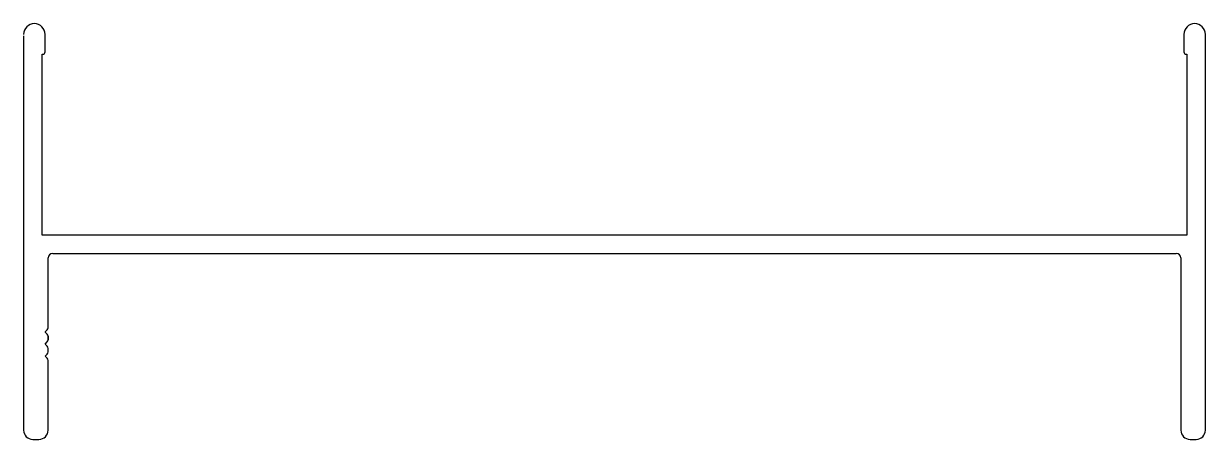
# Model space of a CAD drawing. Extents: x -49 to 49, y 0.4 to 34.9.
import ezdxf

# ---------------------------------------------------------------- set-up
doc = ezdxf.new("R2010")
doc.units = 0
doc.layers.get('0').update_dxf_attribs({"linetype": 'CONTINUOUS'})

msp = doc.modelspace()

# ---------------------------------------------------------------- linework, layer by layer
at = {"color": 7}
for p, q in [((-48.127, 34.912), (-48.127, 34.912)), ((48.089, 34.912), (48.089, 34.912)), ((-49.016, 33.896), (-49.016, 1.206)), ((-47.238, 32.575), (-47.238, 34.023)), ((47.2, 34.023), (47.2, 32.575)), ((48.978, 1.206), (48.978, 34.023)), ((-47.492, 17.386), (-47.492, 32.372)), ((-47.492, 32.372), (-47.441, 32.372)), ((47.403, 32.372), (47.454, 32.372)), ((47.454, 32.372), (47.454, 17.386)), ((47.454, 17.386), (-47.492, 17.386)), ((-46.603, 15.862), (46.565, 15.862)), ((-46.984, 9.697), (-46.984, 15.481)), ((46.946, 15.481), (46.946, 1.206)), ((-47.228, 9.349), (-47.057, 9.52)), ((-47.057, 9.167), (-47.228, 9.338)), ((-46.984, 9.697), (-46.984, 9.697)), ((-46.984, 8.697), (-46.984, 8.99)), ((-46.984, 8.99), (-46.984, 8.697)), ((-46.984, 8.697), (-46.984, 8.99)), ((-46.984, 8.99), (-46.984, 8.697)), ((-46.984, 8.697), (-46.984, 8.99)), ((-47.228, 8.349), (-47.057, 8.52)), ((-47.057, 8.167), (-47.228, 8.338)), ((-46.984, 7.697), (-46.984, 7.99)), ((-47.228, 7.349), (-47.057, 7.52)), ((-47.057, 7.167), (-47.228, 7.338)), ((-46.984, 1.206), (-46.984, 6.99)), ((-48.254, 0.444), (-47.746, 0.444)), ((47.708, 0.444), (48.216, 0.444))]:
    msp.add_line(p, q, dxfattribs=at)
for centre, radius, start, end in [((-48.127, 34.023), 0.889, 90, 180), ((-48.127, 34.023), 0.889, 360, 90), ((48.089, 34.023), 0.889, 90, 180), ((48.089, 34.023), 0.889, 0, 90), ((-47.441, 32.575), 0.203, 270, 0), ((47.403, 32.575), 0.203, 180, 270), ((-46.603, 15.481), 0.381, 90, 180), ((46.565, 15.481), 0.381, 0, 90), ((-47.222, 9.343), 0.008, 135, 225), ((-47.234, 9.697), 0.25, 315, 360), ((-47.234, 8.99), 0.25, 0, 45), ((-47.222, 8.343), 0.008, 135, 225), ((-47.234, 8.697), 0.25, 315, 0), ((-47.234, 7.99), 0.25, 360, 45), ((-47.222, 7.343), 0.008, 135, 225), ((-47.234, 7.697), 0.25, 315, 360), ((-47.234, 6.99), 0.25, 360, 45), ((-48.254, 1.206), 0.762, 180, 270), ((-47.746, 1.206), 0.762, 270, 0), ((47.708, 1.206), 0.762, 180, 270), ((48.216, 1.206), 0.762, 270, 360)]:
    msp.add_arc(centre, radius, start, end, dxfattribs=at)

doc.saveas('drawing.dxf')
